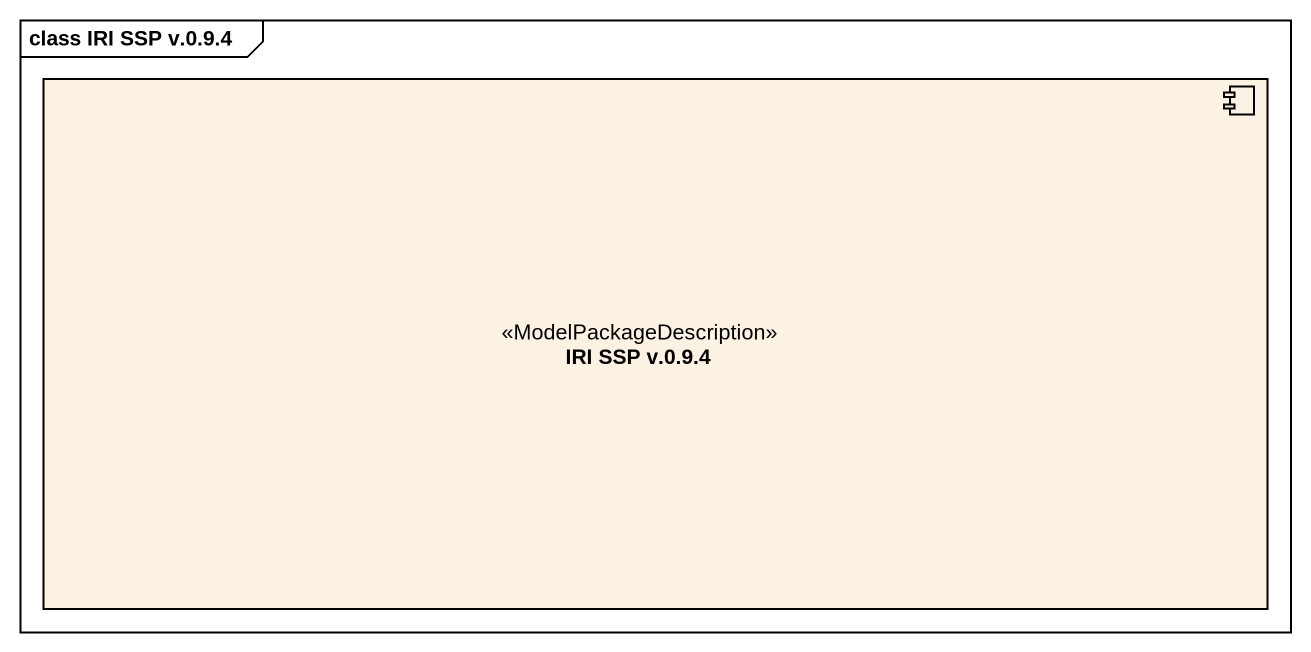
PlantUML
@startuml
mainframe class IRI SSP v.0.9.4
component "IRI SSP v.0.9.4" as IRI_SSP_v_0_9_4 <<ModelPackageDescription>>
@enduml
